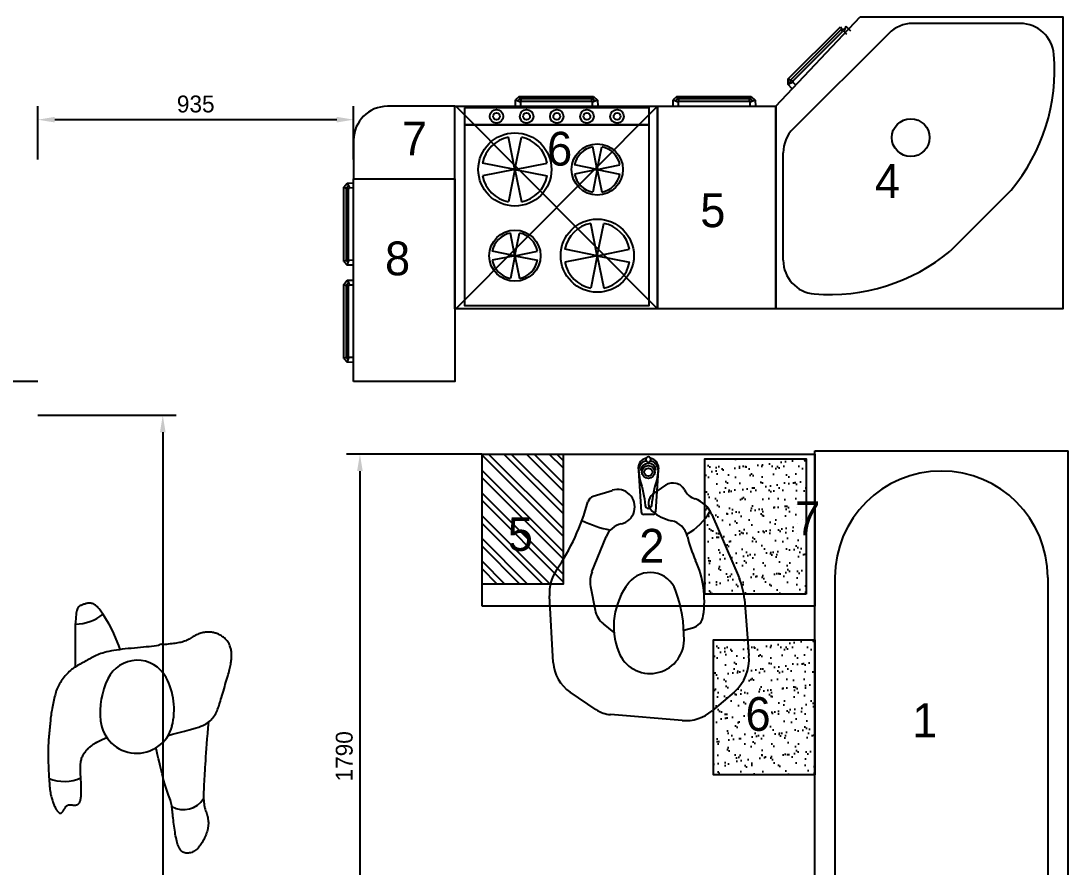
# Model space of a CAD drawing. Header units: millimetres. Extents: x -2161 to 29909, y 190 to 21725.
# Drawn here: x 12481 to 15581, y 11922 to 14428 of the extents above; entities that cross this region are included whole.
import ezdxf

# ---------------------------------------------------------------- set-up
doc = ezdxf.new("R2010")
doc.units = ezdxf.units.MM
for name, color, linetype in [('04 Мебель', 5, 'Continuous'), ('06 Сантехника', 6, 'Continuous'), ('07 Аксессуары', 6, 'Continuous'), ('08 Размеры', 7, 'Continuous')]:
    doc.layers.add(name, color=color, linetype=linetype)
doc.styles.add('ATTR', font='romans.shx', dxfattribs={"width": 0.8, "height": 1.2})
doc.styles.get("Standard").update_dxf_attribs({"font": 'Ubuntu-R.ttf'})
doc.dimstyles.new('ISO-25', dxfattribs={"dimtxt": 2.5, "dimasz": 2.5, "dimexe": 1.25, "dimexo": 0.625, "dimtad": 1, "dimtxsty": 'Standard', "dimcen": 2.5, "dimadec": 0, "dimazin": 0, "dimtfac": 1, "dimtmove": 0, "dimatfit": 3, "dimfxl": 1, "dimarcsym": 0})

# ---------------------------------------------------------------- blocks, each defined once
blk = doc.blocks.new('A$C441F25BF')
at = {"linetype": 'ByBlock'}
for p, q in [((26.3, -1765.2), (26.2, 34.8)), ((26.2, 34.8), (776.2, 34.8)), ((776.3, -1765.2), (776.2, 34.8)), ((86.2, -340.2), (86.3, -1555.2)), ((716.2, -340.2), (716.3, -1555.2)), ((566.3, -1705.2), (236.3, -1705.2)), ((776.3, -1765.2), (26.3, -1765.2))]:
    blk.add_line(p, q, dxfattribs=at)
blk.add_circle((401.3, -1509.3), 25, dxfattribs=at)
for centre, radius, start, end in [((401.2, -340.2), 315, 0.001, 180.001), ((236.3, -1555.2), 150, 180.001, 270.001), ((566.3, -1555.2), 150, 270.001, 0.001)]:
    blk.add_arc(centre, radius, start, end, dxfattribs=at)
blk = doc.blocks.new('*D56')
at = {"layer": '08 Размеры', "color": 0, "lineweight": -2}
for p, q in [((13846.2, 13145.1), (13444.8, 13145.1)), ((13484.8, 13095.1), (13484.8, 11405.1)), ((13846.2, 11355.1), (13444.8, 11355.1))]:
    blk.add_line(p, q, dxfattribs=at)
at = {"layer": '08 Размеры', "color": 0}
for points in [[(13493.1, 13095.1), (13476.4, 13095.1), (13484.8, 13145.1)], [(13476.4, 11405.1), (13493.1, 11405.1), (13484.8, 11355.1)]]:
    blk.add_solid(points, dxfattribs=at)
at = {"layer": 'Defpoints', "color": 0}
for p in [(13846.2, 13145.1), (13484.8, 11355.1), (13846.2, 11355.1)]:
    blk.add_point(p, dxfattribs=at)
at = {"layer": '08 Размеры', "color": 0, "insert": (13438.6, 12250.1), "char_height": 50, "attachment_point": 5, "rotation": 90}
blk.add_mtext('1790', dxfattribs=at)
blk = doc.blocks.new('*D57')
at = {"layer": '08 Размеры', "color": 0, "lineweight": -2}
for p, q in [((12531.2, 16190.1), (12301.6, 16190.1)), ((12341.6, 16140.1), (12341.6, 13410.1)), ((12531.2, 13360.1), (12301.6, 13360.1))]:
    blk.add_line(p, q, dxfattribs=at)
at = {"layer": '08 Размеры', "color": 0}
for points in [[(12349.9, 16140.1), (12333.2, 16140.1), (12341.6, 16190.1)], [(12333.2, 13410.1), (12349.9, 13410.1), (12341.6, 13360.1)]]:
    blk.add_solid(points, dxfattribs=at)
at = {"layer": 'Defpoints', "color": 0}
for p in [(12531.2, 16190.1), (12341.6, 13360.1), (12531.2, 13360.1)]:
    blk.add_point(p, dxfattribs=at)
at = {"layer": '08 Размеры', "color": 0, "insert": (12295.4, 15173.5), "char_height": 50, "attachment_point": 5, "rotation": 90}
blk.add_mtext('2830', dxfattribs=at)
blk = doc.blocks.new('*D59')
at = {"layer": '08 Размеры', "color": 0, "lineweight": -2}
for p, q in [((12531.2, 14017.6), (12531.2, 14175.6)), ((13466.2, 14017.6), (13466.2, 14175.6)), ((13416.2, 14135.6), (12581.2, 14135.6))]:
    blk.add_line(p, q, dxfattribs=at)
at = {"layer": '08 Размеры', "color": 0}
for points in [[(12581.2, 14143.9), (12581.2, 14127.3), (12531.2, 14135.6)], [(13416.2, 14127.3), (13416.2, 14143.9), (13466.2, 14135.6)]]:
    blk.add_solid(points, dxfattribs=at)
at = {"layer": 'Defpoints', "color": 0}
for p in [(12531.2, 14135.6), (12531.2, 14017.6), (13466.2, 14017.6)]:
    blk.add_point(p, dxfattribs=at)
at = {"layer": '08 Размеры', "color": 0, "insert": (12998.7, 14181.7), "char_height": 50, "attachment_point": 5}
blk.add_mtext('935', dxfattribs=at)
blk = doc.blocks.new('*D61')
at = {"layer": '08 Размеры', "color": 0, "lineweight": -2}
for p, q in [((12531.2, 13260.1), (12941.2, 13260.1)), ((12901.2, 13210.1), (12901.2, 10320.1)), ((12531.2, 10270.1), (12941.2, 10270.1))]:
    blk.add_line(p, q, dxfattribs=at)
at = {"layer": '08 Размеры', "color": 0}
for points in [[(12909.5, 13210.1), (12892.9, 13210.1), (12901.2, 13260.1)], [(12892.9, 10320.1), (12909.5, 10320.1), (12901.2, 10270.1)]]:
    blk.add_solid(points, dxfattribs=at)
at = {"layer": 'Defpoints', "color": 0}
for p in [(12531.2, 13260.1), (12531.2, 10270.1), (12901.2, 10270.1)]:
    blk.add_point(p, dxfattribs=at)
at = {"layer": '08 Размеры', "color": 0, "insert": (12855.1, 11765.1), "char_height": 50, "attachment_point": 5, "rotation": 90}
blk.add_mtext('2990', dxfattribs=at)
blk = doc.blocks.new('Person 10 Man Walking PV')
for p, q in [((-8.95, 9.97), (-9.05, 9.92)), ((-8.85, 10.02), (-8.95, 9.97)), ((-8.74, 10.07), (-8.85, 10.02)), ((-8.63, 10.12), (-8.74, 10.07)), ((-8.52, 10.17), (-8.63, 10.12)), ((-8.41, 10.21), (-8.52, 10.17)), ((-8.29, 10.26), (-8.41, 10.21)), ((-8.17, 10.3), (-8.29, 10.26)), ((-8.05, 10.34), (-8.17, 10.3)), ((-7.92, 10.38), (-8.05, 10.34)), ((-7.79, 10.42), (-7.92, 10.38)), ((-7.66, 10.45), (-7.79, 10.42)), ((-7.52, 10.49), (-7.66, 10.45)), ((-7.38, 10.52), (-7.52, 10.49)), ((-7.23, 10.55), (-7.38, 10.52)), ((-7.07, 10.58), (-7.23, 10.55)), ((-6.9, 10.61), (-7.07, 10.58)), ((-6.73, 10.63), (-6.9, 10.61)), ((-6.54, 10.65), (-6.73, 10.63)), ((-6.35, 10.67), (-6.54, 10.65)), ((-6.15, 10.69), (-6.35, 10.67)), ((-5.94, 10.7), (-6.15, 10.69)), ((-5.73, 10.72), (-5.94, 10.7)), ((-5.5, 10.73), (-5.73, 10.72)), ((-5.27, 10.75), (-5.5, 10.73)), ((-5.04, 10.76), (-5.27, 10.75)), ((-4.8, 10.78), (-5.04, 10.76)), ((-4.56, 10.79), (-4.8, 10.78)), ((-4.31, 10.8), (-4.56, 10.79)), ((-4.07, 10.81), (-4.31, 10.8)), ((-3.84, 10.82), (-4.07, 10.81)), ((-3.61, 10.83), (-3.84, 10.82)), ((-3.38, 10.84), (-3.61, 10.83)), ((-3.17, 10.84), (-3.38, 10.84)), ((-2.96, 10.85), (-3.17, 10.84)), ((-2.76, 10.85), (-2.96, 10.85)), ((-2.56, 10.85), (-2.76, 10.85)), ((-2.37, 10.85), (-2.56, 10.85)), ((-2.18, 10.85), (-2.37, 10.85)), ((-2, 10.84), (-2.18, 10.85)), ((-1.83, 10.84), (-2, 10.84)), ((-1.65, 10.83), (-1.83, 10.84)), ((-1.48, 10.83), (-1.65, 10.83)), ((-1.31, 10.82), (-1.48, 10.83)), ((-1.14, 10.81), (-1.31, 10.82)), ((-0.97, 10.8), (-1.14, 10.81)), ((-0.79, 10.79), (-0.97, 10.8)), ((-0.61, 10.77), (-0.79, 10.79)), ((-0.42, 10.76), (-0.61, 10.77)), ((-0.23, 10.74), (-0.42, 10.76)), ((-0.03, 10.72), (-0.23, 10.74)), ((0.17, 10.7), (-0.03, 10.72)), ((0.37, 10.68), (0.17, 10.7)), ((0.57, 10.66), (0.37, 10.68)), ((0.77, 10.64), (0.57, 10.66)), ((0.96, 10.62), (0.77, 10.64)), ((1.16, 10.6), (0.96, 10.62)), ((1.34, 10.58), (1.16, 10.6)), ((1.53, 10.57), (1.34, 10.58)), ((1.71, 10.55), (1.53, 10.57)), ((1.89, 10.53), (1.71, 10.55)), ((2.08, 10.5), (1.89, 10.53)), ((2.27, 10.49), (2.08, 10.5)), ((2.46, 10.45), (2.27, 10.49)), ((2.65, 10.42), (2.46, 10.45)), ((2.85, 10.38), (2.65, 10.42)), ((3.05, 10.34), (2.85, 10.38)), ((3.25, 10.3), (3.05, 10.34)), ((3.46, 10.26), (3.25, 10.3)), ((3.66, 10.22), (3.46, 10.26)), ((3.86, 10.17), (3.66, 10.22)), ((4.05, 10.13), (3.86, 10.17)), ((4.24, 10.08), (4.05, 10.13)), ((4.43, 10.03), (4.24, 10.08)), ((4.61, 9.99), (4.43, 10.03)), ((4.79, 9.93), (4.61, 9.99)), ((4.97, 9.88), (4.79, 9.93)), ((-9.54, 9.44), (-9.55, 9.39)), ((-9.55, 9.39), (-9.54, 9.34)), ((-9.52, 9.5), (-9.54, 9.44)), ((-9.54, 9.34), (-9.53, 9.3)), ((-9.53, 9.3), (-9.5, 9.26)), ((-9.48, 9.55), (-9.52, 9.5)), ((-9.5, 9.26), (-9.46, 9.22)), ((-9.43, 9.61), (-9.48, 9.55)), ((-9.46, 9.22), (-9.42, 9.18)), ((-9.37, 9.67), (-9.43, 9.61)), ((-9.42, 9.18), (-9.38, 9.14)), ((-9.38, 9.14), (-9.33, 9.11)), ((-9.3, 9.74), (-9.37, 9.67)), ((-9.33, 9.11), (-9.28, 9.07)), ((-9.22, 9.8), (-9.3, 9.74)), ((-9.28, 9.07), (-9.23, 9.04)), ((-9.23, 9.04), (-9.18, 9.01)), ((-9.14, 9.86), (-9.22, 9.8)), ((-9.18, 9.01), (-9.13, 8.98)), ((-9.05, 9.92), (-9.14, 9.86)), ((-9.13, 8.98), (-9.07, 8.94)), ((-9.07, 8.94), (-9.02, 8.91)), ((-9.02, 8.91), (-8.97, 8.88)), ((-8.97, 8.88), (-8.92, 8.85)), ((-8.92, 8.85), (-8.86, 8.81)), ((-8.86, 8.81), (-8.81, 8.78)), ((-8.81, 8.78), (-8.76, 8.74)), ((-8.76, 8.74), (-8.71, 8.7)), ((-8.71, 8.7), (-8.67, 8.66)), ((5.14, 9.82), (4.97, 9.88)), ((5.31, 9.75), (5.14, 9.82)), ((5.47, 9.67), (5.31, 9.75)), ((5.64, 9.59), (5.47, 9.67)), ((5.8, 9.5), (5.64, 9.59)), ((5.96, 9.4), (5.8, 9.5)), ((6.12, 9.3), (5.96, 9.4)), ((6.28, 9.19), (6.12, 9.3)), ((6.43, 9.07), (6.28, 9.19)), ((6.57, 8.96), (6.43, 9.07)), ((6.72, 8.84), (6.57, 8.96)), ((6.85, 8.71), (6.72, 8.84)), ((6.99, 8.59), (6.85, 8.71)), ((-8.67, 8.66), (-8.63, 8.61)), ((-8.63, 8.61), (-8.6, 8.56)), ((-8.6, 8.56), (-8.57, 8.51)), ((-8.57, 7.85), (-8.58, 7.8)), ((-8.58, 7.8), (-8.58, 7.74)), ((-8.58, 7.74), (-8.58, 7.69)), ((-8.58, 7.69), (-8.58, 7.64)), ((-8.58, 7.64), (-8.57, 7.58)), ((-8.57, 8.51), (-8.55, 8.46)), ((-8.56, 7.97), (-8.57, 7.91)), ((-8.57, 7.91), (-8.57, 7.85)), ((-8.57, 7.58), (-8.56, 7.53)), ((-8.55, 8.03), (-8.56, 7.97)), ((-8.56, 7.53), (-8.55, 7.48)), ((-8.55, 8.46), (-8.54, 8.4)), ((-8.54, 8.09), (-8.55, 8.03)), ((-8.55, 7.48), (-8.53, 7.43)), ((-8.54, 8.4), (-8.53, 8.34)), ((-8.53, 8.22), (-8.54, 8.15)), ((-8.54, 8.15), (-8.54, 8.09)), ((-8.53, 8.34), (-8.53, 8.28)), ((-8.53, 8.28), (-8.53, 8.22)), ((7.11, 8.46), (6.99, 8.59)), ((7.24, 8.34), (7.11, 8.46)), ((7.35, 8.2), (7.24, 8.34)), ((7.47, 8.07), (7.35, 8.2)), ((7.57, 7.94), (7.47, 8.07)), ((7.67, 7.8), (7.57, 7.94)), ((7.77, 7.66), (7.67, 7.8)), ((7.86, 7.51), (7.77, 7.66)), ((9.19, 7.64), (7.79, 7.63)), ((7.95, 7.37), (7.86, 7.51)), ((10.5, 7.65), (9.19, 7.64)), ((11.49, 7.65), (10.5, 7.65)), ((12.23, 7.64), (11.49, 7.65)), ((12.77, 7.63), (12.23, 7.64)), ((13.17, 7.61), (12.77, 7.63)), ((13.47, 7.58), (13.17, 7.61)), ((13.73, 7.56), (13.47, 7.58)), ((13.96, 7.54), (13.73, 7.56)), ((14.16, 7.51), (13.96, 7.54)), ((14.33, 7.49), (14.16, 7.51)), ((14.47, 7.45), (14.33, 7.49)), ((14.6, 7.42), (14.47, 7.45)), ((-8.53, 7.43), (-8.51, 7.38)), ((-8.51, 7.38), (-8.48, 7.33)), ((-8.48, 7.33), (-8.45, 7.28)), ((-8.45, 7.28), (-8.42, 7.24)), ((-8.42, 7.24), (-8.38, 7.2)), ((-8.38, 7.2), (-8.34, 7.17)), ((-8.34, 7.17), (-8.29, 7.13)), ((-8.29, 7.13), (-8.24, 7.1)), ((-8.24, 7.1), (-8.18, 7.09)), ((-8.18, 7.09), (-8.12, 7.05)), ((-8.12, 7.05), (-8.05, 7.03)), ((-8.05, 7.03), (-7.99, 7.02)), ((-7.99, 7.02), (-7.92, 7)), ((-7.92, 7), (-7.84, 6.99)), ((-7.84, 6.99), (-7.77, 6.97)), ((-7.77, 6.97), (-7.68, 6.96)), ((-7.68, 6.96), (-7.6, 6.95)), ((-7.6, 6.95), (-7.5, 6.95)), ((-7.5, 6.95), (-7.4, 6.94)), ((-7.4, 6.94), (-7.29, 6.93)), ((-7.29, 6.93), (-7.17, 6.93)), ((-7.17, 6.93), (-7.04, 6.93)), ((-7.04, 6.93), (-6.9, 6.92)), ((-6.9, 6.92), (-6.75, 6.92)), ((-6.75, 6.92), (-6.6, 6.92)), ((-6.6, 6.92), (-6.45, 6.92)), ((-6.45, 6.92), (-6.29, 6.93)), ((-6.29, 6.93), (-6.13, 6.93)), ((-6.13, 6.93), (-5.97, 6.94)), ((-5.97, 6.94), (-5.81, 6.95)), ((-5.81, 6.95), (-5.65, 6.96)), ((-5.65, 6.96), (-5.5, 6.97)), ((-5.5, 6.97), (-5.34, 6.98)), ((-5.34, 6.98), (-5.19, 6.99)), ((-5.19, 6.99), (-5.04, 7)), ((-5.04, 7), (-4.88, 7.01)), ((-4.88, 7.01), (-4.73, 7.02)), ((-4.73, 7.02), (-4.57, 7.03)), ((-4.57, 7.03), (-4.42, 7.03)), ((-4.42, 7.03), (-4.26, 7.03)), ((-4.26, 7.03), (-4.11, 7.03)), ((-4.11, 7.03), (-3.96, 7.03)), ((-3.96, 7.03), (-3.81, 7.02)), ((-3.81, 7.02), (-3.67, 7.01)), ((-3.67, 7.01), (-3.54, 6.99)), ((-3.54, 6.99), (-3.41, 6.97)), ((-3.41, 6.97), (-3.28, 6.94)), ((-3.28, 6.94), (-3.17, 6.91)), ((-3.17, 6.91), (-3.05, 6.88)), ((-3.05, 6.88), (-2.94, 6.84)), ((-2.94, 6.84), (-2.84, 6.79)), ((-2.84, 6.79), (-2.73, 6.74)), ((-2.73, 6.74), (-2.63, 6.69)), ((-2.63, 6.69), (-2.53, 6.63)), ((-2.53, 6.63), (-2.43, 6.57)), ((-2.43, 6.57), (-2.33, 6.5)), ((-2.33, 6.5), (-2.23, 6.43)), ((-2.23, 6.43), (-2.14, 6.36)), ((-2.14, 6.36), (-2.05, 6.29)), ((-2.05, 6.29), (-1.97, 6.21)), ((-1.97, 6.21), (-1.89, 6.14)), ((8.03, 7.22), (7.95, 7.37)), ((8.11, 7.07), (8.03, 7.22)), ((8.19, 6.93), (8.11, 7.07)), ((8.27, 6.78), (8.19, 6.93)), ((8.35, 6.64), (8.27, 6.78)), ((8.43, 6.49), (8.35, 6.64)), ((8.51, 6.35), (8.43, 6.49)), ((8.59, 6.21), (8.51, 6.35)), ((8.67, 6.07), (8.59, 6.21)), ((14.7, 7.38), (14.6, 7.42)), ((14.79, 7.33), (14.7, 7.38)), ((14.86, 7.28), (14.79, 7.33)), ((14.92, 7.22), (14.86, 7.28)), ((14.97, 7.16), (14.92, 7.22)), ((15.01, 7.09), (14.97, 7.16)), ((15.05, 7.02), (15.01, 7.09)), ((15.08, 6.94), (15.05, 7.02)), ((15.11, 6.86), (15.08, 6.94)), ((15.14, 6.78), (15.11, 6.86)), ((15.17, 6.69), (15.14, 6.78)), ((15.21, 6.61), (15.17, 6.69)), ((15.24, 6.52), (15.21, 6.61)), ((15.27, 6.43), (15.24, 6.52)), ((15.29, 6.34), (15.27, 6.43)), ((15.32, 6.25), (15.29, 6.34)), ((15.33, 6.16), (15.32, 6.25)), ((-1.89, 6.14), (-1.82, 6.07)), ((-1.82, 6.07), (-1.75, 6)), ((-1.75, 6), (-1.69, 5.93)), ((-1.69, 5.93), (-1.62, 5.85)), ((-1.62, 5.85), (-1.56, 5.77)), ((-1.56, 5.77), (-1.5, 5.69)), ((-1.5, 5.69), (-1.44, 5.61)), ((-1.44, 5.61), (-1.37, 5.51)), ((-1.37, 5.51), (-1.3, 5.41)), ((-1.3, 5.41), (-1.22, 5.28)), ((-1.22, 5.28), (-1.13, 5.1)), ((-1.13, 5.1), (-1.01, 4.86)), ((8.76, 5.92), (8.67, 6.07)), ((8.84, 5.78), (8.76, 5.92)), ((8.92, 5.63), (8.84, 5.78)), ((9, 5.48), (8.92, 5.63)), ((9.08, 5.32), (9, 5.48)), ((9.15, 5.15), (9.08, 5.32)), ((9.23, 4.98), (9.15, 5.15)), ((9.3, 4.8), (9.23, 4.98)), ((14.83, 4.95), (14.94, 5.06)), ((14.94, 5.06), (15.03, 5.16)), ((15.03, 5.16), (15.1, 5.25)), ((15.1, 5.25), (15.16, 5.35)), ((15.16, 5.35), (15.21, 5.44)), ((15.21, 5.44), (15.25, 5.53)), ((15.25, 5.53), (15.29, 5.62)), ((15.29, 5.62), (15.31, 5.71)), ((15.31, 5.71), (15.33, 5.8)), ((15.34, 6.07), (15.33, 6.16)), ((15.33, 5.8), (15.34, 5.89)), ((15.35, 5.98), (15.34, 6.07)), ((15.34, 5.89), (15.35, 5.98)), ((-1.01, 4.86), (-0.85, 4.52)), ((-0.85, 4.52), (-0.66, 4.08)), ((-0.66, 4.08), (-0.58, 3.89)), ((9.37, 4.6), (9.3, 4.8)), ((9.44, 4.39), (9.37, 4.6)), ((9.51, 4.16), (9.44, 4.39)), ((9.57, 3.91), (9.51, 4.16)), ((9.63, 3.65), (9.57, 3.91)), ((12.85, 3.63), (13.3, 3.89)), ((13.3, 3.89), (13.68, 4.12)), ((13.68, 4.12), (14.01, 4.33)), ((14.01, 4.33), (14.28, 4.52)), ((14.28, 4.52), (14.5, 4.68)), ((14.5, 4.68), (14.68, 4.82)), ((14.68, 4.82), (14.83, 4.95)), ((9.69, 3.36), (9.63, 3.65)), ((9.74, 3.06), (9.69, 3.36)), ((9.79, 2.74), (9.74, 3.06)), ((9.83, 2.41), (9.79, 2.74)), ((9.84, 2.32), (10.33, 2.49)), ((10.33, 2.49), (11.08, 2.79)), ((11.08, 2.79), (11.75, 3.08)), ((11.75, 3.08), (12.34, 3.36)), ((12.34, 3.36), (12.85, 3.63)), ((9.88, 2.07), (9.83, 2.41)), ((9.92, 1.72), (9.88, 2.07)), ((9.96, 1.36), (9.92, 1.72)), ((9.99, 1), (9.96, 1.36)), ((10.03, 0.64), (9.99, 1)), ((10.06, 0.28), (10.03, 0.64)), ((10.1, -0.08), (10.06, 0.28)), ((10.13, -0.43), (10.1, -0.08)), ((10.16, -0.77), (10.13, -0.43)), ((10.19, -1.1), (10.16, -0.77)), ((10.23, -1.41), (10.19, -1.1)), ((-4.25, -2.49), (-3.91, -2.41)), ((-3.91, -2.41), (-3.54, -2.32)), ((-3.54, -2.32), (-3.11, -2.23)), ((-3.11, -2.23), (-2.61, -2.12)), ((-2.61, -2.12), (-2.03, -1.99)), ((-2.03, -1.99), (-1.78, -1.94)), ((10.26, -1.71), (10.23, -1.41)), ((10.3, -1.98), (10.26, -1.71)), ((10.33, -2.24), (10.3, -1.98)), ((10.48, -2.49), (10.33, -2.24)), ((-8.35, -3.73), (-8.18, -3.68)), ((-8.18, -3.68), (-7.99, -3.63)), ((-7.99, -3.63), (-7.8, -3.57)), ((-7.8, -3.57), (-7.59, -3.5)), ((-7.59, -3.5), (-7.38, -3.42)), ((-7.38, -3.42), (-7.16, -3.34)), ((-7.16, -3.34), (-6.93, -3.26)), ((-6.93, -3.26), (-6.69, -3.18)), ((-6.69, -3.18), (-6.45, -3.1)), ((-6.45, -3.1), (-6.21, -3.02)), ((-6.21, -3.02), (-5.96, -2.94)), ((-5.96, -2.94), (-5.7, -2.87)), ((-5.7, -2.87), (-5.44, -2.79)), ((-5.44, -2.79), (-5.16, -2.72)), ((-5.16, -2.72), (-4.87, -2.65)), ((-4.87, -2.65), (-4.57, -2.57)), ((-4.57, -2.57), (-4.25, -2.49)), ((-0.33, -3.35), (-0.19, -3.87)), ((10.4, -2.73), (10.48, -2.49)), ((10.43, -2.95), (10.4, -2.73)), ((10.46, -3.17), (10.43, -2.95)), ((10.49, -3.38), (10.46, -3.17)), ((10.52, -3.59), (10.49, -3.38)), ((10.54, -3.79), (10.52, -3.59)), ((-14.08, -5.01), (-14, -4.92)), ((-14, -4.92), (-13.9, -4.84)), ((-13.9, -4.84), (-13.79, -4.76)), ((-13.79, -4.76), (-13.66, -4.68)), ((-13.66, -4.68), (-13.52, -4.62)), ((-13.52, -4.62), (-13.37, -4.55)), ((-13.37, -4.55), (-13.21, -4.49)), ((-13.21, -4.49), (-13.02, -4.44)), ((-13.02, -4.44), (-12.85, -4.39)), ((-12.85, -4.39), (-12.65, -4.34)), ((-12.65, -4.34), (-12.44, -4.3)), ((-12.44, -4.3), (-12.23, -4.25)), ((-12.23, -4.25), (-12, -4.21)), ((-12, -4.21), (-11.78, -4.18)), ((-11.78, -4.18), (-11.54, -4.14)), ((-11.54, -4.14), (-11.31, -4.11)), ((-11.31, -4.11), (-11.07, -4.07)), ((-11.07, -4.07), (-10.83, -4.04)), ((-10.83, -4.04), (-10.59, -4.01)), ((-10.59, -4.01), (-10.35, -3.98)), ((-10.35, -3.98), (-10.13, -3.95)), ((-10.13, -3.95), (-9.91, -3.93)), ((-9.91, -3.93), (-9.7, -3.9)), ((-9.7, -3.9), (-9.5, -3.88)), ((-9.5, -3.88), (-9.32, -3.87)), ((-9.32, -3.87), (-9.15, -3.85)), ((-9.15, -3.85), (-8.99, -3.83)), ((-8.99, -3.83), (-8.83, -3.81)), ((-8.83, -3.81), (-8.67, -3.79)), ((-8.67, -3.79), (-8.51, -3.76)), ((-8.51, -3.76), (-8.35, -3.73)), ((-0.19, -3.87), (0.02, -4.65)), ((0.02, -4.65), (0.19, -5.3)), ((10.56, -3.98), (10.54, -3.79)), ((10.58, -4.17), (10.56, -3.98)), ((10.61, -4.35), (10.58, -4.17)), ((10.64, -4.53), (10.61, -4.35)), ((10.67, -4.7), (10.64, -4.53)), ((10.7, -4.86), (10.67, -4.7)), ((10.74, -5.02), (10.7, -4.86)), ((-14.28, -5.55), (-14.27, -5.44)), ((-14.28, -5.67), (-14.28, -5.55)), ((-14.27, -5.79), (-14.28, -5.67)), ((-14.27, -5.44), (-14.24, -5.32)), ((-14.25, -5.91), (-14.27, -5.79)), ((-14.22, -6.03), (-14.25, -5.91)), ((-14.24, -5.32), (-14.2, -5.21)), ((-14.18, -6.15), (-14.22, -6.03)), ((-14.2, -5.21), (-14.15, -5.11)), ((-14.13, -6.27), (-14.18, -6.15)), ((-14.15, -5.11), (-14.08, -5.01)), ((0.19, -5.3), (0.34, -5.84)), ((0.34, -5.84), (0.46, -6.29)), ((10.79, -5.17), (10.74, -5.02)), ((10.84, -5.31), (10.79, -5.17)), ((10.9, -5.45), (10.84, -5.31)), ((10.95, -5.58), (10.9, -5.45)), ((11.02, -5.71), (10.95, -5.58)), ((11.09, -5.84), (11.02, -5.71)), ((11.16, -5.96), (11.09, -5.84)), ((11.23, -6.09), (11.16, -5.96)), ((11.3, -6.21), (11.23, -6.09)), ((-14.07, -6.39), (-14.13, -6.27)), ((-14, -6.5), (-14.07, -6.39)), ((-13.93, -6.61), (-14, -6.5)), ((-13.85, -6.72), (-13.93, -6.61)), ((-13.76, -6.82), (-13.85, -6.72)), ((-13.67, -6.91), (-13.76, -6.82)), ((-13.57, -7.01), (-13.67, -6.91)), ((-13.46, -7.09), (-13.57, -7.01)), ((-13.35, -7.17), (-13.46, -7.09)), ((-13.24, -7.25), (-13.35, -7.17)), ((-13.12, -7.33), (-13.24, -7.25)), ((-12.99, -7.4), (-13.12, -7.33)), ((-12.86, -7.47), (-12.99, -7.4)), ((0.46, -6.29), (0.56, -6.67)), ((0.56, -6.67), (0.66, -6.98)), ((0.66, -6.98), (0.76, -7.24)), ((0.76, -7.24), (0.86, -7.48)), ((11.38, -6.33), (11.3, -6.21)), ((11.45, -6.46), (11.38, -6.33)), ((11.52, -6.58), (11.45, -6.46)), ((11.59, -6.71), (11.52, -6.58)), ((11.65, -6.84), (11.59, -6.71)), ((11.71, -6.97), (11.65, -6.84)), ((11.76, -7.1), (11.71, -6.97)), ((11.8, -7.24), (11.76, -7.1)), ((11.84, -7.38), (11.8, -7.24)), ((11.87, -7.51), (11.84, -7.38)), ((-12.73, -7.55), (-12.86, -7.47)), ((-12.59, -7.62), (-12.73, -7.55)), ((-12.44, -7.68), (-12.59, -7.62)), ((-12.3, -7.75), (-12.44, -7.68)), ((-12.15, -7.81), (-12.3, -7.75)), ((-12, -7.87), (-12.15, -7.81)), ((-11.85, -7.92), (-12, -7.87)), ((-11.7, -7.97), (-11.85, -7.92)), ((-11.55, -8.01), (-11.7, -7.97)), ((-11.4, -8.05), (-11.55, -8.01)), ((-11.25, -8.08), (-11.4, -8.05)), ((-11.1, -8.1), (-11.25, -8.08)), ((-10.95, -8.12), (-11.1, -8.1)), ((-10.8, -8.13), (-10.95, -8.12)), ((-10.65, -8.13), (-10.8, -8.13)), ((-10.5, -8.12), (-10.65, -8.13)), ((-10.35, -8.11), (-10.5, -8.12)), ((-10.21, -8.08), (-10.35, -8.11)), ((-10.06, -8.05), (-10.21, -8.08)), ((-9.92, -8.02), (-10.06, -8.05)), ((-9.77, -7.98), (-9.92, -8.02)), ((-9.63, -7.94), (-9.77, -7.98)), ((-9.49, -7.89), (-9.63, -7.94)), ((-9.35, -7.85), (-9.49, -7.89)), ((-9.21, -7.8), (-9.35, -7.85)), ((-9.07, -7.76), (-9.21, -7.8)), ((-8.92, -7.72), (-9.07, -7.76)), ((-8.77, -7.68), (-8.92, -7.72)), ((-8.6, -7.64), (-8.77, -7.68)), ((-8.43, -7.61), (-8.6, -7.64)), ((-8.24, -7.58), (-8.43, -7.61)), ((-8.03, -7.57), (-8.24, -7.58)), ((-7.8, -7.55), (-8.03, -7.57)), ((-7.55, -7.55), (-7.8, -7.55)), ((-7.29, -7.55), (-7.55, -7.55)), ((-7.01, -7.56), (-7.29, -7.55)), ((-6.72, -7.57), (-7.01, -7.56)), ((-6.42, -7.58), (-6.72, -7.57)), ((-6.11, -7.6), (-6.42, -7.58)), ((-5.8, -7.62), (-6.11, -7.6)), ((-5.48, -7.64), (-5.8, -7.62)), ((-5.16, -7.66), (-5.48, -7.64)), ((-4.82, -7.68), (-5.16, -7.66)), ((-4.48, -7.7), (-4.82, -7.68)), ((-4.11, -7.72), (-4.48, -7.7)), ((-3.73, -7.75), (-4.11, -7.72)), ((-3.31, -7.78), (-3.73, -7.75)), ((-2.87, -7.8), (-3.31, -7.78)), ((-2.4, -7.83), (-2.87, -7.8)), ((-1.88, -7.87), (-2.4, -7.83)), ((-1.33, -7.9), (-1.88, -7.87)), ((-0.74, -7.95), (-1.33, -7.9)), ((-0.11, -8.01), (-0.74, -7.95)), ((0.58, -8.08), (-0.11, -8.01)), ((1.27, -8.16), (0.58, -8.08)), ((0.86, -7.48), (0.96, -7.69)), ((0.96, -7.69), (1.06, -7.88)), ((1.06, -7.88), (1.17, -8.04)), ((1.17, -8.04), (1.29, -8.19)), ((1.29, -8.19), (1.4, -8.32)), ((1.4, -8.32), (1.52, -8.44)), ((1.52, -8.44), (1.64, -8.55)), ((1.64, -8.55), (1.76, -8.66)), ((1.76, -8.66), (1.89, -8.75)), ((11.86, -8.72), (11.89, -8.61)), ((11.89, -7.65), (11.87, -7.51)), ((11.91, -7.78), (11.89, -7.65)), ((11.89, -8.61), (11.9, -8.51)), ((11.9, -8.51), (11.91, -8.4)), ((11.92, -7.91), (11.91, -7.78)), ((11.91, -8.4), (11.92, -8.28)), ((11.92, -8.04), (11.92, -7.91)), ((11.92, -8.16), (11.92, -8.04)), ((11.92, -8.28), (11.92, -8.16)), ((1.89, -8.75), (2.02, -8.84)), ((2.02, -8.84), (2.15, -8.92)), ((2.15, -8.92), (2.29, -9)), ((2.29, -9), (2.44, -9.08)), ((2.44, -9.08), (2.6, -9.15)), ((2.6, -9.15), (2.76, -9.22)), ((2.76, -9.22), (2.94, -9.29)), ((2.94, -9.29), (3.12, -9.35)), ((3.12, -9.35), (3.32, -9.42)), ((3.32, -9.42), (3.52, -9.48)), ((3.52, -9.48), (3.74, -9.55)), ((3.74, -9.55), (3.96, -9.62)), ((3.96, -9.62), (4.19, -9.68)), ((4.19, -9.68), (4.44, -9.75)), ((4.44, -9.75), (4.69, -9.83)), ((4.69, -9.83), (4.94, -9.9)), ((4.94, -9.9), (5.2, -9.98)), ((11.22, -10.02), (11.3, -9.92)), ((11.3, -9.92), (11.37, -9.82)), ((11.37, -9.82), (11.44, -9.72)), ((11.44, -9.72), (11.5, -9.63)), ((11.5, -9.63), (11.56, -9.53)), ((11.56, -9.53), (11.61, -9.43)), ((11.61, -9.43), (11.66, -9.33)), ((11.66, -9.33), (11.7, -9.23)), ((11.7, -9.23), (11.74, -9.13)), ((11.74, -9.13), (11.78, -9.03)), ((11.78, -9.03), (11.81, -8.93)), ((11.81, -8.93), (11.84, -8.82)), ((11.84, -8.82), (11.86, -8.72)), ((5.2, -9.98), (5.46, -10.06)), ((5.46, -10.06), (5.72, -10.13)), ((5.72, -10.13), (5.97, -10.21)), ((5.97, -10.21), (6.22, -10.28)), ((6.22, -10.28), (6.45, -10.35)), ((6.45, -10.35), (6.68, -10.42)), ((6.68, -10.42), (6.89, -10.48)), ((6.89, -10.48), (7.09, -10.54)), ((7.09, -10.54), (7.29, -10.59)), ((7.29, -10.59), (7.47, -10.64)), ((7.47, -10.64), (7.64, -10.68)), ((7.64, -10.68), (7.81, -10.72)), ((7.81, -10.72), (7.97, -10.75)), ((7.97, -10.75), (8.12, -10.78)), ((8.12, -10.78), (8.26, -10.8)), ((8.26, -10.8), (8.4, -10.82)), ((8.4, -10.82), (8.54, -10.84)), ((8.54, -10.84), (8.67, -10.85)), ((8.67, -10.85), (8.79, -10.85)), ((8.79, -10.85), (8.9, -10.86)), ((8.9, -10.86), (9.02, -10.86)), ((9.02, -10.86), (9.12, -10.87)), ((9.12, -10.87), (9.23, -10.87)), ((9.23, -10.87), (9.33, -10.87)), ((9.33, -10.87), (9.43, -10.87)), ((9.43, -10.87), (9.53, -10.86)), ((9.53, -10.86), (9.63, -10.85)), ((9.63, -10.85), (9.74, -10.83)), ((9.74, -10.83), (9.84, -10.81)), ((9.84, -10.81), (9.96, -10.79)), ((9.96, -10.79), (10.07, -10.76)), ((10.07, -10.76), (10.19, -10.72)), ((10.19, -10.72), (10.31, -10.68)), ((10.31, -10.68), (10.43, -10.63)), ((10.43, -10.63), (10.54, -10.57)), ((10.54, -10.57), (10.65, -10.51)), ((10.65, -10.51), (10.76, -10.44)), ((10.76, -10.44), (10.87, -10.37)), ((10.87, -10.37), (10.96, -10.28)), ((10.96, -10.28), (11.06, -10.2)), ((11.06, -10.2), (11.14, -10.11)), ((11.14, -10.11), (11.22, -10.02))]:
    blk.add_line(p, q)
for centre, radius, start, end in [((-0.83, 8.95), 4.94, 158.8156, 203.5264), ((18.29, 7.7), 5.42, 180.7937, 218.1712), ((1.87, 0.35), 4.31, 96.3389, 255.3837), ((2.41, -4.47), 9.16, 64.202, 96.3389), ((4.71, 0.29), 3.87, 298.5092, 64.202), ((2.78, 3.84), 7.91, 255.3837, 298.5092), ((-6.3, -5.17), 2.81, 150.9608, 238.1825)]:
    blk.add_arc(centre, radius, start, end)
at = {"style": 'ATTR', "width": 0.8, "flags": 9}
blk.add_attdef('ESTCODE', (0, 0), '', height=0.00593, dxfattribs=at)
blk = doc.blocks.new('Person 4 Man Reach Both Arms PV')
for p, q in [((-2.65, 10.92), (4.05, 11.46)), ((-12.67, 7.06), (-5.15, 10.3)), ((8.36, 9.69), (10.58, 7.1)), ((1.04, 3.75), (0.76, 4.77)), ((11.74, 3.54), (11.04, -4.93)), ((-15.08, 0.09), (-16.13, 1.62)), ((-14.83, -6.98), (-15.53, -4.74)), ((1.31, -4.52), (0.3, -5.78)), ((-5.89, -7.13), (-10.02, -5.46)), ((-4.16, -7.3), (-1.33, -6.76)), ((10.45, -6.62), (8.37, -9.71)), ((4.85, -11.71), (-3.03, -12.16))]:
    blk.add_line(p, q)
for centre, radius, start, end in [((4.46, 6.34), 5.14, 40.6701, 94.5755), ((-2.02, 3.04), 7.9, 94.5755, 113.2917), ((-11.35, 3.99), 3.35, 113.2917, 161.1375), ((-16.59, 0.66), 7.13, 28.7701, 60.4269), ((6.91, 3.94), 4.84, 355.2825, 40.6701), ((-16.59, 5.78), 2.19, 297.4313, 341.1375), ((-13.61, 19.22), 15.46, 283.203, 294.3364), ((-2.39, -5.59), 11.77, 81.6778, 114.3364), ((-0.94, 4.31), 1.76, 15.205, 81.6778), ((-14.88, 2.49), 1.52, 117.4313, 214.617), ((-9.51, 1.75), 2.48, 103.203, 167.1792), ((1.95, -12.63), 16.4, 89.0561, 110.1273), ((2.16, -0.24), 4.01, 291.5545, 89.0561), ((-2.58, -0.25), 3.22, 110.1273, 231.9875), ((-17.24, 3.51), 5.45, 319.7914, 347.1792), ((-14.04, 0.81), 1.26, 214.617, 319.7914), ((-13.57, -4.12), 2.06, 13.1482, 197.5403), ((-9.06, -3.07), 2.58, 193.1482, 248.0075), ((0.57, 3.78), 8.33, 231.9875, 291.5545), ((-23.29, -2.63), 12.67, 333.3444, 349.5239), ((7.51, -4.64), 3.54, 326.0867, 355.2825), ((-1.85, -4.05), 2.76, 280.7541, 321.143), ((-13.91, -6.69), 0.957, 197.5403, 254.641), ((-4.73, -4.27), 3.08, 248.0075, 280.7541), ((-21.44, -34.1), 27.46, 56.0747, 74.6409), ((4.6, -7.18), 4.54, 273.2085, 326.0867), ((-3.31, -7.14), 5.03, 236.0747, 273.2085)]:
    blk.add_arc(centre, radius, start, end)
at = {"style": 'ATTR', "width": 0.8, "flags": 9}
blk.add_attdef('ESTCODE', (0, 0), '', height=0.00575, dxfattribs=at)

msp = doc.modelspace()

# ---------------------------------------------------------------- hatches: boundary and pattern name
at = {"layer": '07 Аксессуары'}
h = msp.add_hatch(dxfattribs=at)
h.set_pattern_fill('ANSI32', color=256, scale=5, angle=90, style=0)
h.set_pattern_definition([(135, (25441.35, -1686.115), (-33.67596, -33.67596), []), (135, (25441.35, -1663.664), (-33.67596, -33.67596), [])])
h.paths.add_polyline_path([(13846.234, 13145.115), (14086.247, 13145.119), (14086.234, 12760.119), (13846.234, 12760.119)])
h = msp.add_hatch(dxfattribs=at)
h.set_pattern_fill('AR-SAND', color=256, style=0)
h.set_pattern_definition([(37.5, (1487.01, 1183.886), (-1.60003, 48.94132), [0, -38.608, 0, -43.18, 0, -41.275]), (7.5, (1487.01, 1183.886), (44.95233, 71.6825), [0, -20.828, 0, -34.798, 0, -13.335]), (327.5, (1455.767, 1183.886), (79.09924, 0.14372), [0, -12.7, 0, -45.72, 0, -59.69]), (317.5, (1455.77, 1183.886), (76.35565, 22.29293), [0, -6.35, 0, -29.972, 0, -34.29])])
h.paths.add_polyline_path([(14805.732, 12730.785), (14505.732, 12730.785), (14505.732, 13130.785), (14805.732, 13130.785)])
h = msp.add_hatch(dxfattribs=at)
h.set_pattern_fill('AR-SAND', color=256, style=0)
h.set_pattern_definition([(37.5, (1512.504, 648.22), (-1.60003, 48.94132), [0, -38.608, 0, -43.18, 0, -41.275]), (7.5, (1512.504, 648.22), (44.95233, 71.6825), [0, -20.828, 0, -34.798, 0, -13.335]), (327.5, (1481.26, 648.22), (79.09924, 0.14372), [0, -12.7, 0, -45.72, 0, -59.69]), (317.5, (1481.26, 648.22), (76.35565, 22.29293), [0, -6.35, 0, -29.972, 0, -34.29])])
h.paths.add_polyline_path([(14831.227, 12195.118), (14531.227, 12195.118), (14531.227, 12595.118), (14831.227, 12595.118)])

# ---------------------------------------------------------------- linework, layer by layer
at = {"layer": '04 Мебель'}
for p, q in [((15439.665, 14420.559), (15121.03, 14420.559)), ((14751.936, 14255.295), (14907.324, 14410.817)), ((14910.285, 14403.795), (14759.069, 14252.578)), ((14766.202, 14249.863), (14913.246, 14396.772)), ((15050.32, 14391.27), (14767.481, 14108.431)), ((14907.324, 14410.817), (14910.285, 14403.795)), ((14910.285, 14403.795), (14920.742, 14404.681)), ((14913.246, 14396.772), (14910.285, 14403.795)), ((14917.732, 14397.315), (14913.246, 14396.772)), ((14920.742, 14404.681), (14917.732, 14397.315)), ((14926.377, 14388.172), (14917.732, 14397.315)), ((14923.752, 14412.049), (14920.742, 14404.681)), ((14923.752, 14412.049), (14937.299, 14399.094)), ((14751.936, 14255.295), (14751.634, 14240.269)), ((14751.634, 14240.269), (14758.91, 14243.519)), ((14764.796, 14226.59), (14751.634, 14240.269)), ((14759.069, 14252.578), (14751.936, 14255.295)), ((14758.91, 14243.519), (14759.069, 14252.578)), ((14758.91, 14243.519), (14766.187, 14246.769)), ((14759.069, 14252.578), (14766.202, 14249.863)), ((14766.202, 14249.863), (14766.187, 14246.769)), ((14766.187, 14246.769), (14775.802, 14237.596)), ((13956.105, 14204.506), (13945.266, 14194.095)), ((13956.105, 14204.506), (14175.951, 14204.6)), ((13959.227, 14197.541), (13956.105, 14204.506)), ((14175.951, 14204.6), (14173.08, 14197.541)), ((14175.951, 14204.6), (14188.438, 14193.855)), ((14422.899, 14204.506), (14412.06, 14194.095)), ((14422.899, 14204.506), (14642.746, 14204.6)), ((14426.022, 14197.541), (14422.899, 14204.506)), ((14642.746, 14204.6), (14639.874, 14197.541)), ((14642.746, 14204.6), (14655.233, 14193.855)), ((13766.234, 14175.115), (13566.234, 14175.115)), ((13766.234, 13960.115), (13766.234, 14175.115)), ((13944.901, 14175.115), (13945.266, 14194.095)), ((13945.266, 14194.095), (13952.709, 14191.247)), ((13952.709, 14191.247), (13959.227, 14197.541)), ((13952.709, 14191.247), (13960.153, 14188.4)), ((14173.08, 14197.541), (13959.227, 14197.541)), ((13959.227, 14197.541), (13962.351, 14190.577)), ((13962.351, 14190.577), (13960.153, 14188.4)), ((13960.153, 14188.4), (13960.466, 14175.115)), ((13962.351, 14190.577), (14170.207, 14190.482)), ((14170.207, 14190.482), (14173.08, 14197.541)), ((14173.763, 14187.693), (14170.207, 14190.482)), ((14173.08, 14197.541), (14181.101, 14190.774)), ((14173.412, 14175.115), (14173.763, 14187.693)), ((14181.101, 14190.774), (14173.763, 14187.693)), ((14188.438, 14193.855), (14181.101, 14190.774)), ((14188.438, 14193.855), (14188.858, 14175.115)), ((14411.695, 14175.115), (14412.06, 14194.095)), ((14412.06, 14194.095), (14419.503, 14191.247)), ((14419.503, 14191.247), (14426.022, 14197.541)), ((14419.503, 14191.247), (14426.947, 14188.4)), ((14639.874, 14197.541), (14426.022, 14197.541)), ((14426.022, 14197.541), (14429.146, 14190.577)), ((14429.146, 14190.577), (14426.947, 14188.4)), ((14426.947, 14188.4), (14427.26, 14175.115)), ((14429.146, 14190.577), (14637.002, 14190.482)), ((14637.002, 14190.482), (14639.874, 14197.541)), ((14640.558, 14187.693), (14637.002, 14190.482)), ((14639.874, 14197.541), (14647.895, 14190.774)), ((14640.206, 14175.115), (14640.558, 14187.693)), ((14647.895, 14190.774), (14640.558, 14187.693)), ((14655.233, 14193.855), (14647.895, 14190.774)), ((14655.233, 14193.855), (14655.652, 14175.115)), ((13466.234, 14075.115), (13466.234, 13960.115)), ((13943.646, 13988.109), (13924.492, 14083.969)), ((13943.646, 13988.109), (13962.8, 14083.969)), ((14187.451, 13988.109), (14174.043, 14055.211)), ((14187.451, 13988.109), (14200.859, 14055.211)), ((14738.192, 13719.086), (14738.192, 14037.721)), ((13943.646, 13988.109), (13847.786, 14007.263)), ((13943.646, 13988.109), (13847.786, 13968.955)), ((13943.646, 13988.109), (13924.492, 13892.248)), ((13943.646, 13988.109), (14039.507, 14007.263)), ((13943.646, 13988.109), (13962.8, 13892.248)), ((13943.646, 13988.109), (14039.507, 13968.955)), ((14187.451, 13988.109), (14120.349, 14001.517)), ((14187.451, 13988.109), (14120.349, 13974.701)), ((14187.451, 13988.109), (14174.043, 13921.007)), ((14187.451, 13988.109), (14254.553, 14001.517)), ((14187.451, 13988.109), (14200.859, 13921.007)), ((14187.451, 13988.109), (14254.553, 13974.701)), ((13466.234, 13960.115), (13766.234, 13960.115)), ((13436.749, 13935.502), (13447.494, 13947.989)), ((13436.844, 13715.655), (13436.749, 13935.502)), ((13436.749, 13935.502), (13443.808, 13932.63)), ((13443.808, 13932.63), (13450.576, 13940.651)), ((13443.808, 13932.63), (13443.808, 13718.778)), ((13450.868, 13929.758), (13443.808, 13932.63)), ((13447.494, 13947.989), (13466.234, 13948.408)), ((13447.494, 13947.989), (13450.576, 13940.651)), ((13450.576, 13940.651), (13453.656, 13933.314)), ((13450.772, 13721.902), (13450.868, 13929.758)), ((13453.656, 13933.314), (13450.868, 13929.758)), ((13466.234, 13932.962), (13453.656, 13933.314)), ((15412.412, 13926.959), (15231.792, 13746.339)), ((14187.451, 13732.723), (14168.297, 13828.584)), ((14187.451, 13732.723), (14206.605, 13828.584)), ((13943.646, 13732.723), (13930.238, 13799.826)), ((13943.646, 13732.723), (13957.054, 13799.826)), ((13943.646, 13732.723), (13876.544, 13746.131)), ((13943.646, 13732.723), (14010.748, 13746.131)), ((14187.451, 13732.723), (14091.591, 13751.877)), ((14187.451, 13732.723), (14283.312, 13751.877)), ((13443.808, 13718.778), (13436.844, 13715.655)), ((13436.844, 13715.655), (13447.255, 13704.816)), ((13443.808, 13718.778), (13450.772, 13721.902)), ((13450.102, 13712.26), (13443.808, 13718.778)), ((13447.255, 13704.816), (13450.102, 13712.26)), ((13466.234, 13704.451), (13447.255, 13704.816)), ((13450.102, 13712.26), (13452.949, 13719.704)), ((13450.772, 13721.902), (13452.949, 13719.704)), ((13452.949, 13719.704), (13466.234, 13720.016)), ((13943.646, 13732.723), (13876.544, 13719.316)), ((13943.646, 13732.723), (13930.238, 13665.621)), ((13943.646, 13732.723), (13957.054, 13665.621)), ((13943.646, 13732.723), (14010.748, 13719.316)), ((14187.451, 13732.723), (14091.591, 13713.569)), ((14187.451, 13732.723), (14168.297, 13636.863)), ((14187.451, 13732.723), (14283.312, 13713.569)), ((14187.451, 13732.723), (14206.605, 13636.863)), ((13436.749, 13647.783), (13447.494, 13660.27)), ((13436.844, 13427.936), (13436.749, 13647.783)), ((13436.749, 13647.783), (13443.808, 13644.911)), ((13443.808, 13644.911), (13450.576, 13652.933)), ((13443.808, 13644.911), (13443.808, 13431.059)), ((13450.868, 13642.039), (13443.808, 13644.911)), ((13447.494, 13660.27), (13466.234, 13660.689)), ((13447.494, 13660.27), (13450.576, 13652.933)), ((13450.576, 13652.933), (13453.656, 13645.595)), ((13450.772, 13434.183), (13450.868, 13642.039)), ((13453.656, 13645.595), (13450.868, 13642.039)), ((13466.234, 13645.244), (13453.656, 13645.595)), ((13443.808, 13431.059), (13436.844, 13427.936)), ((13436.844, 13427.936), (13447.255, 13417.097)), ((13443.808, 13431.059), (13450.772, 13434.183)), ((13450.102, 13424.541), (13443.808, 13431.059)), ((13447.255, 13417.097), (13450.102, 13424.541)), ((13450.102, 13424.541), (13452.949, 13431.985)), ((13450.772, 13434.183), (13452.949, 13431.985)), ((13452.949, 13431.985), (13466.234, 13432.297)), ((13466.234, 13416.732), (13447.255, 13417.097))]:
    msp.add_line(p, q, dxfattribs=at)
at = {"layer": '04 Мебель', "color": 8}
for p, q in [((13768.956, 14175.115), (14366.234, 13575.115)), ((14366.234, 14175.115), (13768.956, 13575.115))]:
    msp.add_line(p, q, dxfattribs=at)
at = {"layer": '04 Мебель'}
for points in [[(14966.234, 14440.115), (15566.234, 14440.115), (15566.234, 13575.115), (14716.234, 13575.115), (14716.234, 14175.115)], [(13766.234, 13575.115), (13766.234, 14175.115), (14366.234, 14175.115), (14366.234, 13575.115)], [(13794.088, 14170.421), (13794.088, 14120.421), (14341.001, 14120.421), (14341.001, 14170.421)], [(14366.234, 14175.115), (14716.234, 14175.115), (14716.234, 13575.115), (14366.234, 13575.115)], [(14341.001, 14120.421), (13794.088, 14120.421), (13794.088, 13585.433), (14341.001, 13585.433)], [(13466.234, 13360.115), (13466.234, 13960.115), (13766.234, 13960.115), (13766.234, 13360.115)]]:
    msp.add_lwpolyline(points, close=True, dxfattribs=at)
at = {"layer": '04 Мебель', "ltscale": 0.5}
for centre, radius in [((13888.973, 14145.421), 20), ((13888.973, 14145.421), 10), ((13978.259, 14145.421), 20), ((13978.259, 14145.421), 10), ((14067.545, 14145.421), 20), ((14067.545, 14145.421), 10), ((14156.83, 14145.421), 20), ((14156.83, 14145.421), 10), ((14246.116, 14145.421), 20), ((14246.116, 14145.421), 10)]:
    msp.add_circle(centre, radius, dxfattribs=at)
at = {"layer": '04 Мебель'}
for centre, radius in [((15115.444, 14082.344), 55.886), ((13943.646, 13988.109), 108.351), ((14187.451, 13988.109), 75.846), ((14187.451, 13732.723), 108.351), ((13943.646, 13732.723), 75.846)]:
    msp.add_circle(centre, radius, dxfattribs=at)
for centre, radius, start, end in [((15121.03, 14320.559), 100, 90, 135), ((15439.665, 14320.559), 100, 4.823598, 90), ((14986.795, 14282.343), 554.48, 320.138638, 4.823598), ((13566.234, 14075.115), 100, 90, 180), ((14838.192, 14037.721), 100, 135, 180), ((13943.646, 13988.109), 97.755, 101.299545, 168.700455), ((13943.646, 13988.109), 97.755, 11.299545, 78.700455), ((14187.451, 13988.109), 68.429, 101.299545, 168.700455), ((14187.451, 13988.109), 68.429, 11.299545, 78.700455), ((13943.646, 13988.109), 97.755, 191.299545, 258.700455), ((13943.646, 13988.109), 97.755, 281.299545, 348.700455), ((14187.451, 13988.109), 68.429, 191.299545, 258.700455), ((14187.451, 13988.109), 68.429, 281.299545, 348.700455), ((14187.451, 13732.723), 97.755, 101.299545, 168.700455), ((14187.451, 13732.723), 97.755, 11.299545, 78.700455), ((13943.646, 13732.723), 68.429, 101.299545, 168.700455), ((13943.646, 13732.723), 68.429, 11.299545, 78.700455), ((14876.408, 14171.956), 554.48, 265.176402, 309.861362), ((13943.646, 13732.723), 68.429, 191.299545, 258.700455), ((13943.646, 13732.723), 68.429, 281.299545, 348.700455), ((14187.451, 13732.723), 97.755, 191.299545, 258.700455), ((14187.451, 13732.723), 97.755, 281.299545, 348.700455), ((14838.192, 13719.086), 100, 180, 265.176402)]:
    msp.add_arc(centre, radius, start, end, dxfattribs=at)
at = {"layer": '06 Сантехника'}
for p, q in [((14308.554, 13104.286), (14313.958, 13068.691)), ((14309.628, 13096.247), (14317.906, 12973.719)), ((14367.817, 13097.259), (14359.532, 12973.719)), ((14368.883, 13104.286), (14363.48, 13068.691)), ((14352.094, 12966.282), (14325.343, 12966.282))]:
    msp.add_line(p, q, dxfattribs=at)
msp.add_lwpolyline([(13846.234, 12695.115), (13846.234, 13145.115), (14831.203, 13145.115), (14831.203, 12695.115)], close=True, dxfattribs=at)
for points in [[(14316.719, 13097.043, -0.41421356), (14338.719, 13118.043, -0.68559786)], [(14360.719, 13097.043, 0.41421356), (14338.719, 13118.043, 0.68559786)], [(14313.958, 13068.691, -0.05693697), (14329.108, 12993.343, 0.38659406), (14338.719, 12984.462, 0.04256259)], [(14363.48, 13068.691, 0.05693697), (14348.33, 12993.343, -0.38659406), (14338.719, 12984.462, -0.04256259)]]:
    msp.add_lwpolyline(points, format="xyb", dxfattribs=at)
for radius in [19, 12]:
    msp.add_circle((14338.719, 13091.921), radius, dxfattribs=at)
for centre, radius, start, end in [((14338.377, 13103.906), 29.826, 101.946939, 179.270773), ((14338.719, 13096.943), 29.099, 103.450918, 181.371458), ((14338.719, 13128.95), 7.717, 147.595911, 32.404089), ((14338.719, 13128.95), 7.717, 32.404089, 147.595911), ((14339.06, 13103.906), 29.826, 0.729227, 78.053061), ((14338.719, 13096.943), 29.099, 0.621657, 76.549082), ((14325.343, 12973.719), 7.438, 180, 270), ((14352.094, 12973.719), 7.438, 270, 0)]:
    msp.add_arc(centre, radius, start, end, dxfattribs=at)
at = {"layer": '07 Аксессуары'}
for points in [[(13846.234, 13145.115), (14086.247, 13145.119), (14086.234, 12760.119), (13846.234, 12760.119)], [(14805.732, 12730.785), (14505.732, 12730.785), (14505.732, 13130.785), (14805.732, 13130.785)], [(14831.227, 12195.118), (14531.227, 12195.118), (14531.227, 12595.118), (14831.227, 12595.118)]]:
    msp.add_lwpolyline(points, close=True, dxfattribs=at)

# ---------------------------------------------------------------- block references
at = {"xscale": 24.9999999996362, "yscale": 24.9999999996362, "zscale": 24.9999999996362}
for name, p, rotation in [('Person 4 Man Reach Both Arms PV', (14350.056, 12649.507), 270), ('Person 10 Man Walking PV', (12832.946, 12320.043), 90)]:
    msp.add_blockref(name, p, dxfattribs=dict(at, rotation=rotation))
at = {"layer": '06 Сантехника'}
msp.add_blockref('A$C441F25BF', (14804.965, 13120.266), dxfattribs=at)

# ---------------------------------------------------------------- texts
at = {"linetype": 'Continuous'}
for s, p in [('7', (13609.051, 14029.605)), ('6', (14038.915, 13999.615)), ('4', (15009.461, 13903.943)), ('5', (14492.448, 13817.166)), ('8', (13559.067, 13674.717)), ('7', (14773.25, 12904.994)), ('5', (13922.688, 12858.277)), ('2', (14311.837, 12823.688)), ('6', (14626.272, 12325.464)), ('1', (15119.866, 12306.72))]:
    msp.add_text(s, height=100, dxfattribs=at).set_placement(p)

# ---------------------------------------------------------------- dimensions: what is measured, and where the dimension line sits
at = {"layer": '08 Размеры'}
dim = msp.add_linear_dim(base=(12341.559, 13360.115), p1=(12531.234, 16190.115), p2=(12531.234, 13360.115), angle=90, dimstyle='ISO-25', override={"dimtxt": 50, "dimasz": 50, "dimexe": 40, "dimexo": 0, "dimgap": 20}, dxfattribs=at)
dim.commit()
dim.dimension.update_dxf_attribs({"geometry": '*D57', "text_midpoint": (12341.559, 15173.482), "dimtype": 160})
dim = msp.add_linear_dim(base=(12531.234, 14135.604), p1=(13466.234, 14017.615), p2=(12531.234, 14017.615), dimstyle='ISO-25', override={"dimtxt": 50, "dimasz": 50, "dimexe": 40, "dimexo": 0, "dimgap": 20}, dxfattribs=at)
dim.commit()
dim.dimension.update_dxf_attribs({"geometry": '*D59', "text_midpoint": (12998.734, 14181.723)})
for base, p1, p2, picture, middle in [((12901.203, 10270.115), (12531.234, 13260.115), (12531.234, 10270.115), '*D61', (12855.085, 11765.115)), ((13484.751, 11355.115), (13846.234, 13145.115), (13846.234, 11355.115), '*D56', (13438.632, 12250.115))]:
    dim = msp.add_linear_dim(base=base, p1=p1, p2=p2, angle=90, dimstyle='ISO-25', override={"dimtxt": 50, "dimasz": 50, "dimexe": 40, "dimexo": 0, "dimgap": 20}, dxfattribs=at)
    dim.commit()
    dim.dimension.update_dxf_attribs({"geometry": picture, "text_midpoint": middle})

doc.saveas('drawing.dxf')
